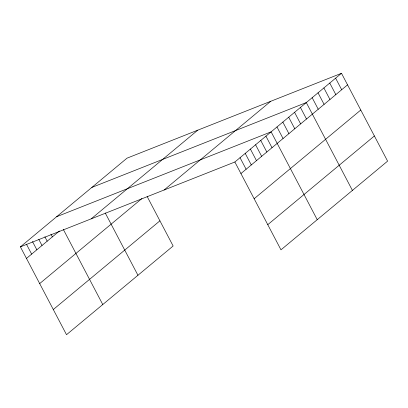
<?xml version="1.0" encoding="UTF-8"?>
<svg xmlns="http://www.w3.org/2000/svg" width="408" height="408" viewBox="0 0 408 408"><rect width="100%" height="100%" fill="white"/><g stroke="black" fill="none" stroke-linecap="round" stroke-linejoin="round"><path stroke-width="0.61" d="M147.155 196.508L173.135 245.993L66.514 334.698L20.4 246.86L127.021 158.161L341.486 73.302L387.6 161.14L280.979 249.839L234.865 162.007L341.486 73.302M26.469 258.422L59.425 231.005M91.173 218.856L197.793 130.157M39.683 283.591L141.907 198.548M164.093 190.006L270.713 101.306M53.3 309.524L159.921 220.825M240.934 173.563L347.555 84.859M254.148 198.737L360.769 110.032M267.765 224.67L374.386 135.966M91.836 187.43L306.301 102.576L352.415 190.409M56.651 216.704L271.116 131.845L317.23 219.683M20.4 246.86L234.865 162.007M335.621 78.183L341.69 89.74M329.756 83.059L335.825 94.62M323.891 87.939L329.96 99.496M318.031 92.815L324.095 104.377M312.166 97.696L318.235 109.252M300.436 107.452L306.505 119.014M294.571 112.333L300.64 123.889M288.706 117.208L294.775 128.77M282.846 122.089L288.915 133.645M276.981 126.97L283.05 138.526M265.94 136.155L272.009 147.711M260.758 140.464L266.827 152.021M255.581 144.774L261.65 156.33M250.4 149.078L256.469 160.64M245.223 153.388L251.292 164.944M240.047 157.697L246.111 169.254M105.244 212.976L137.95 275.267M63.306 229.378L102.765 304.541M50.918 234.126L52.362 236.88M44.87 236.783L47.185 241.184M38.826 239.44L42.004 245.494M32.492 241.546L36.827 249.803M26.444 244.203L31.645 254.113"/></g></svg>
